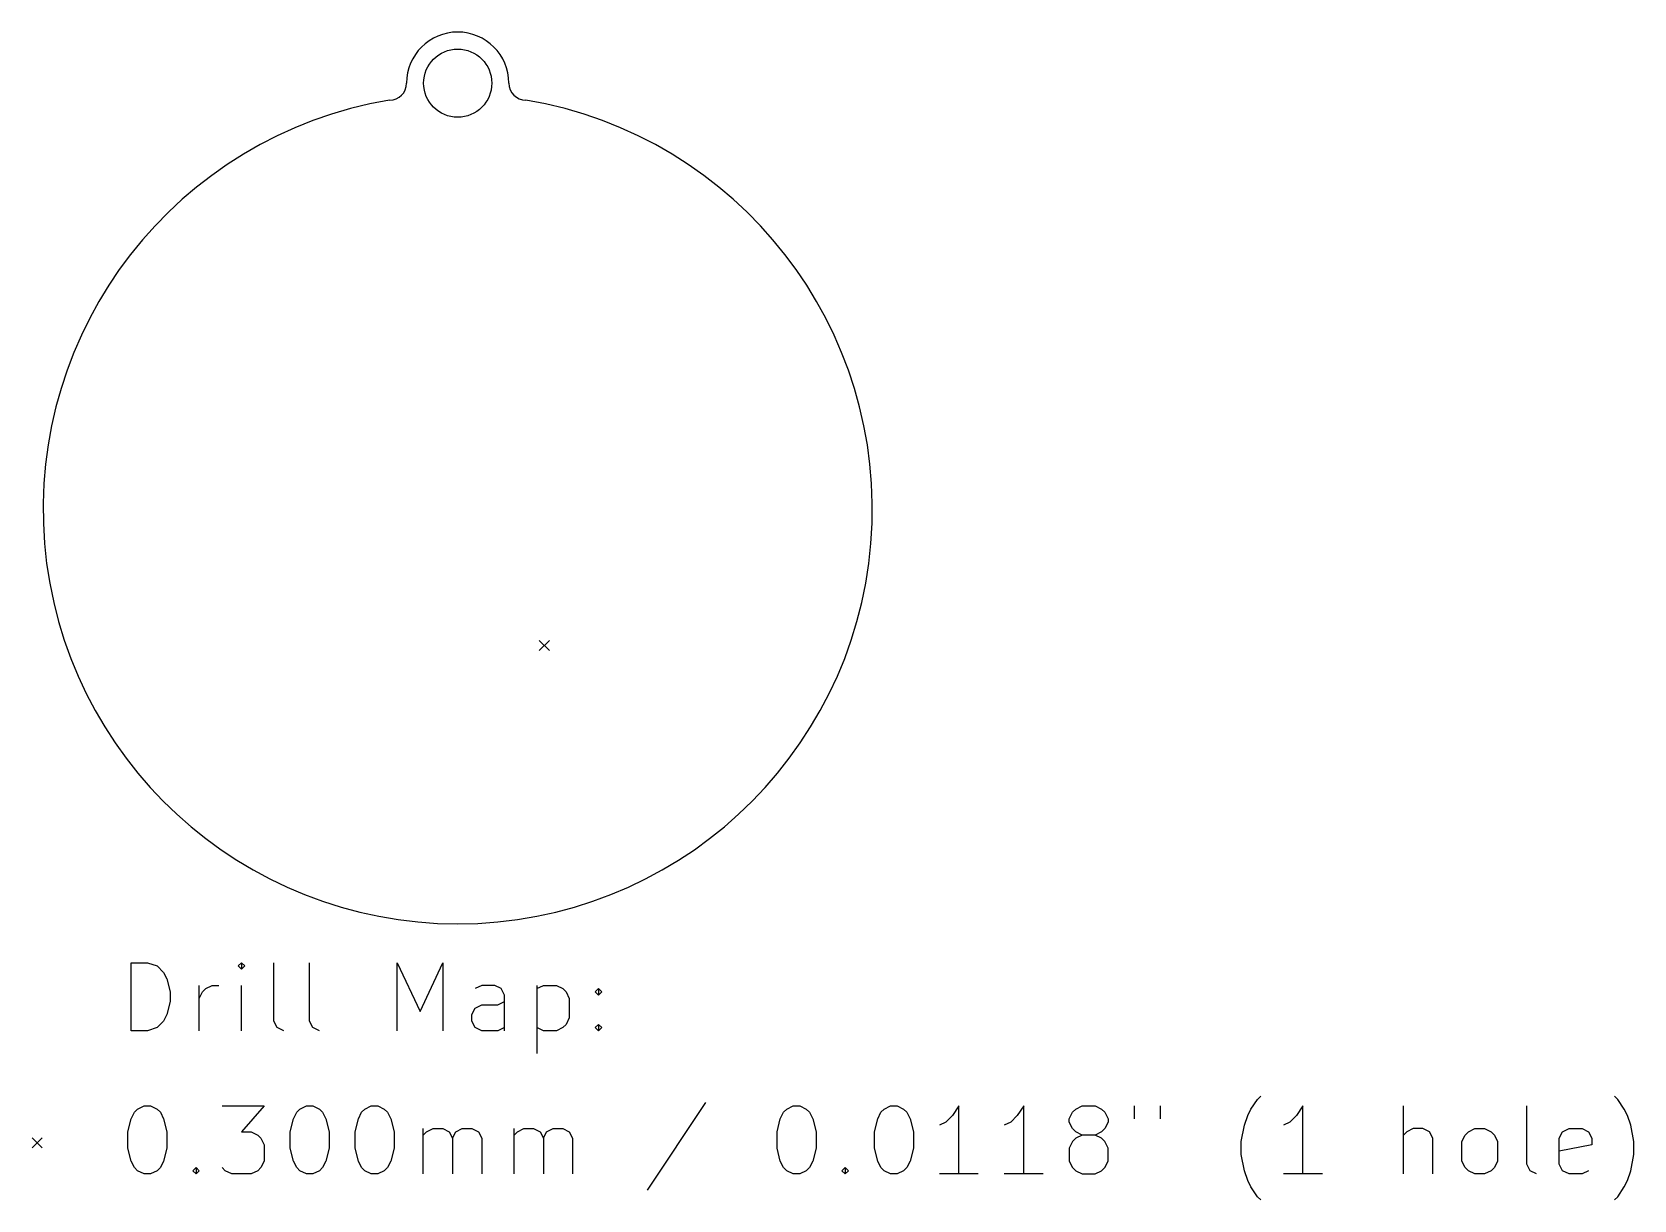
# Model space of a CAD drawing. Extents: x 37.5 to 84.5, y -70.3 to -36.
import ezdxf

# ---------------------------------------------------------------- set-up
doc = ezdxf.new("R2010")
doc.units = 0
doc.layers.add('BLACK', color=7, linetype='CONTINUOUS')

msp = doc.modelspace()

# ---------------------------------------------------------------- linework, layer by layer
at = {"layer": 'BLACK', "linetype": 'CONTINUOUS'}
for p, q in [((52.39, -53.85), (52.69, -54.15)), ((52.69, -53.85), (52.39, -54.15)), ((40.417243, -65.305363), (40.417243, -63.305363)), ((40.417243, -63.305363), (40.893433, -63.305363)), ((40.893433, -63.305363), (41.179148, -63.400601)), ((41.179148, -63.400601), (41.369624, -63.591077)), ((43.655338, -63.305363), (43.5601, -63.400601)), ((43.5601, -63.400601), (43.655338, -63.495839)), ((43.750576, -63.400601), (43.655338, -63.305363)), ((43.655338, -63.305363), (43.655338, -63.495839)), ((43.655338, -63.495839), (43.750576, -63.400601)), ((44.607719, -65.019648), (44.607719, -63.305363)), ((45.655338, -65.019648), (45.655338, -63.305363)), ((48.226767, -65.305363), (48.226767, -63.305363)), ((48.226767, -63.305363), (48.893434, -64.733934)), ((48.893434, -64.733934), (49.5601, -63.305363)), ((49.5601, -63.305363), (49.5601, -65.305363)), ((41.369624, -63.591077), (41.464862, -63.781553)), ((41.464862, -63.781553), (41.5601, -64.162505)), ((41.5601, -64.162505), (41.5601, -64.44822)), ((42.417243, -65.305363), (42.417243, -63.972029)), ((42.417243, -64.352982), (42.512481, -64.162505)), ((42.512481, -64.162505), (42.607719, -64.067267)), ((42.607719, -64.067267), (42.798195, -63.972029)), ((42.798195, -63.972029), (42.988672, -63.972029)), ((43.655338, -65.305363), (43.655338, -63.972029)), ((50.702957, -63.972029), (50.512481, -64.067267)), ((51.08391, -63.972029), (50.702957, -63.972029)), ((51.274386, -64.067267), (51.08391, -63.972029)), ((51.369624, -64.257744), (51.274386, -64.067267)), ((51.369624, -65.305363), (51.369624, -64.257744)), ((52.322005, -63.972029), (52.322005, -65.972029)), ((52.322005, -64.067267), (52.512481, -63.972029)), ((52.512481, -63.972029), (52.893434, -63.972029)), ((52.893434, -63.972029), (53.08391, -64.067267)), ((53.08391, -64.067267), (53.179148, -64.162505)), ((53.179148, -64.162505), (53.274386, -64.352982)), ((53.274386, -64.352982), (53.274386, -64.92441)), ((54.036291, -64.162505), (54.131529, -64.067267)), ((54.131529, -64.257744), (54.036291, -64.162505)), ((54.131529, -64.067267), (54.226767, -64.162505)), ((54.131529, -64.067267), (54.131529, -64.257744)), ((54.226767, -64.162505), (54.131529, -64.257744)), ((41.464862, -64.829172), (41.369624, -65.019648)), ((41.5601, -64.44822), (41.464862, -64.829172)), ((50.417243, -64.829172), (50.512481, -64.638696)), ((50.417243, -65.019648), (50.417243, -64.829172)), ((50.512481, -64.638696), (50.702957, -64.543458)), ((50.702957, -64.543458), (51.179148, -64.543458)), ((51.179148, -64.543458), (51.369624, -64.44822)), ((40.893433, -65.305363), (40.417243, -65.305363)), ((41.179148, -65.210125), (40.893433, -65.305363)), ((41.369624, -65.019648), (41.179148, -65.210125)), ((44.702957, -65.210125), (44.607719, -65.019648)), ((44.893433, -65.305363), (44.702957, -65.210125)), ((45.750576, -65.210125), (45.655338, -65.019648)), ((45.941052, -65.305363), (45.750576, -65.210125)), ((50.512481, -65.210125), (50.417243, -65.019648)), ((50.702957, -65.305363), (50.512481, -65.210125)), ((51.179148, -65.305363), (50.702957, -65.305363)), ((51.369624, -65.210125), (51.179148, -65.305363)), ((52.512481, -65.305363), (52.322005, -65.210125)), ((52.893434, -65.305363), (52.512481, -65.305363)), ((53.08391, -65.210125), (52.893434, -65.305363)), ((53.179148, -65.114886), (53.08391, -65.210125)), ((53.274386, -64.92441), (53.179148, -65.114886)), ((54.036291, -65.210125), (54.131529, -65.114886)), ((54.131529, -65.305363), (54.036291, -65.210125)), ((54.131529, -65.114886), (54.226767, -65.210125)), ((54.131529, -65.114886), (54.131529, -65.305363)), ((54.226767, -65.210125), (54.131529, -65.305363)), ((40.512481, -67.695839), (40.607719, -67.600601)), ((40.607719, -67.600601), (40.798195, -67.505363)), ((40.798195, -67.505363), (40.988672, -67.505363)), ((40.988672, -67.505363), (41.179148, -67.600601)), ((41.179148, -67.600601), (41.274386, -67.695839)), ((43.08391, -67.505363), (44.322005, -67.505363)), ((44.322005, -67.505363), (43.655338, -68.267267)), ((45.274386, -67.695839), (45.369624, -67.600601)), ((45.369624, -67.600601), (45.5601, -67.505363)), ((45.5601, -67.505363), (45.750577, -67.505363)), ((45.750577, -67.505363), (45.941053, -67.600601)), ((45.941053, -67.600601), (46.036291, -67.695839)), ((47.179148, -67.695839), (47.274386, -67.600601)), ((47.274386, -67.600601), (47.464862, -67.505363)), ((47.464862, -67.505363), (47.655339, -67.505363)), ((47.655339, -67.505363), (47.845815, -67.600601)), ((47.845815, -67.600601), (47.941053, -67.695839)), ((57.274387, -67.410125), (55.560102, -69.981553)), ((59.560102, -67.695839), (59.65534, -67.600601)), ((59.65534, -67.600601), (59.845816, -67.505363)), ((59.845816, -67.505363), (60.036293, -67.505363)), ((60.036293, -67.505363), (60.226769, -67.600601)), ((60.226769, -67.600601), (60.322007, -67.695839)), ((62.417245, -67.695839), (62.512483, -67.600601)), ((62.512483, -67.600601), (62.702959, -67.505363)), ((62.702959, -67.505363), (62.893436, -67.505363)), ((62.893436, -67.505363), (63.083912, -67.600601)), ((63.083912, -67.600601), (63.17915, -67.695839)), ((64.702959, -67.505363), (64.512483, -67.791077)), ((64.702959, -69.505363), (64.702959, -67.505363)), ((66.607721, -67.505363), (66.417245, -67.791077)), ((66.607721, -69.505363), (66.607721, -67.505363)), ((68.036293, -67.695839), (68.131531, -67.600601)), ((68.131531, -67.600601), (68.322007, -67.505363)), ((68.322007, -67.505363), (68.70296, -67.505363)), ((68.70296, -67.505363), (68.893436, -67.600601)), ((68.893436, -67.600601), (68.988674, -67.695839)), ((69.845817, -67.505363), (69.845817, -67.886315)), ((70.607722, -67.505363), (70.607722, -67.886315)), ((73.179151, -67.791077), (73.274389, -67.600601)), ((73.274389, -67.600601), (73.464865, -67.314886)), ((73.464865, -67.314886), (73.560104, -67.219648)), ((74.798198, -67.505363), (74.607722, -67.791077)), ((74.798198, -69.505363), (74.798198, -67.505363)), ((77.75058, -69.505363), (77.75058, -67.505363)), ((81.369628, -69.219648), (81.369628, -67.505363)), ((84.036295, -67.314886), (83.941057, -67.219648)), ((84.226771, -67.600601), (84.036295, -67.314886)), ((84.322009, -67.791077), (84.226771, -67.600601)), ((40.322005, -68.267267), (40.417243, -67.886315)), ((40.417243, -67.886315), (40.512481, -67.695839)), ((41.274386, -67.695839), (41.369624, -67.886315)), ((41.369624, -67.886315), (41.464862, -68.267267)), ((45.08391, -68.267267), (45.179148, -67.886315)), ((45.179148, -67.886315), (45.274386, -67.695839)), ((46.036291, -67.695839), (46.131529, -67.886315)), ((46.131529, -67.886315), (46.226767, -68.267267)), ((46.988672, -68.267267), (47.08391, -67.886315)), ((47.08391, -67.886315), (47.179148, -67.695839)), ((47.941053, -67.695839), (48.036291, -67.886315)), ((48.036291, -67.886315), (48.131529, -68.267267)), ((59.369626, -68.267267), (59.464864, -67.886315)), ((59.464864, -67.886315), (59.560102, -67.695839)), ((60.322007, -67.695839), (60.417245, -67.886315)), ((60.417245, -67.886315), (60.512483, -68.267267)), ((62.226769, -68.267267), (62.322007, -67.886315)), ((62.322007, -67.886315), (62.417245, -67.695839)), ((63.17915, -67.695839), (63.274388, -67.886315)), ((63.274388, -67.886315), (63.369626, -68.267267)), ((64.322007, -67.981553), (64.131531, -68.076791)), ((64.512483, -67.791077), (64.322007, -67.981553)), ((66.226769, -67.981553), (66.036293, -68.076791)), ((66.417245, -67.791077), (66.226769, -67.981553)), ((67.941055, -67.886315), (68.036293, -67.695839)), ((67.941055, -67.981553), (67.941055, -67.886315)), ((68.036293, -68.172029), (67.941055, -67.981553)), ((68.988674, -67.695839), (69.083912, -67.886315)), ((69.083912, -67.981553), (68.988674, -68.172029)), ((69.083912, -67.886315), (69.083912, -67.981553)), ((72.988675, -68.552982), (73.083913, -68.076791)), ((73.083913, -68.076791), (73.179151, -67.791077)), ((74.417246, -67.981553), (74.22677, -68.076791)), ((74.607722, -67.791077), (74.417246, -67.981553)), ((84.417247, -68.076791), (84.322009, -67.791077)), ((84.512485, -68.552982), (84.417247, -68.076791)), ((37.509475, -68.440525), (37.809475, -68.740525)), ((37.809475, -68.440525), (37.509475, -68.740525)), ((40.322005, -68.743458), (40.322005, -68.267267)), ((41.464862, -68.267267), (41.464862, -68.743458)), ((43.655338, -68.267267), (43.941053, -68.267267)), ((43.941053, -68.267267), (44.131529, -68.362505)), ((44.131529, -68.362505), (44.226767, -68.457744)), ((44.226767, -68.457744), (44.322005, -68.64822)), ((45.08391, -68.743458), (45.08391, -68.267267)), ((46.226767, -68.267267), (46.226767, -68.743458)), ((46.988672, -68.743458), (46.988672, -68.267267)), ((48.131529, -68.267267), (48.131529, -68.743458)), ((48.988672, -69.505363), (48.988672, -68.172029)), ((48.988672, -68.362505), (49.08391, -68.267267)), ((49.08391, -68.267267), (49.274386, -68.172029)), ((49.274386, -68.172029), (49.560101, -68.172029)), ((49.560101, -68.172029), (49.750577, -68.267267)), ((49.750577, -68.267267), (49.845815, -68.457744)), ((49.845815, -68.457744), (49.941053, -68.267267)), ((49.845815, -68.457744), (49.845815, -69.505363)), ((49.941053, -68.267267), (50.131529, -68.172029)), ((50.131529, -68.172029), (50.417243, -68.172029)), ((50.417243, -68.172029), (50.60772, -68.267267)), ((50.60772, -68.267267), (50.702958, -68.457744)), ((50.702958, -68.457744), (50.702958, -69.505363)), ((51.655339, -69.505363), (51.655339, -68.172029)), ((51.655339, -68.362505), (51.750577, -68.267267)), ((51.750577, -68.267267), (51.941053, -68.172029)), ((51.941053, -68.172029), (52.226768, -68.172029)), ((52.226768, -68.172029), (52.417244, -68.267267)), ((52.417244, -68.267267), (52.512482, -68.457744)), ((52.512482, -68.457744), (52.60772, -68.267267)), ((52.512482, -68.457744), (52.512482, -69.505363)), ((52.60772, -68.267267), (52.798196, -68.172029)), ((52.798196, -68.172029), (53.08391, -68.172029)), ((53.08391, -68.172029), (53.274387, -68.267267)), ((53.274387, -68.267267), (53.369625, -68.457744)), ((53.369625, -68.457744), (53.369625, -69.505363)), ((59.369626, -68.743458), (59.369626, -68.267267)), ((60.512483, -68.267267), (60.512483, -68.743458)), ((62.226769, -68.743458), (62.226769, -68.267267)), ((63.369626, -68.267267), (63.369626, -68.743458)), ((68.036293, -68.552982), (67.941055, -68.743458)), ((68.131531, -68.267267), (68.036293, -68.172029)), ((68.131531, -68.457744), (68.036293, -68.552982)), ((68.322007, -68.362505), (68.131531, -68.267267)), ((68.322007, -68.362505), (68.131531, -68.457744)), ((68.70296, -68.362505), (68.322007, -68.362505)), ((68.893436, -68.267267), (68.70296, -68.362505)), ((68.893436, -68.457744), (68.70296, -68.362505)), ((68.988674, -68.172029), (68.893436, -68.267267)), ((68.988674, -68.552982), (68.893436, -68.457744)), ((69.083912, -68.743458), (68.988674, -68.552982)), ((72.988675, -68.933934), (72.988675, -68.552982)), ((77.845818, -68.267267), (77.75058, -68.362505)), ((78.036294, -68.172029), (77.845818, -68.267267)), ((78.322009, -68.172029), (78.036294, -68.172029)), ((78.512485, -68.267267), (78.322009, -68.172029)), ((78.607723, -68.457744), (78.512485, -68.267267)), ((78.607723, -69.505363), (78.607723, -68.457744)), ((79.464866, -68.552982), (79.560104, -68.362505)), ((79.464866, -69.12441), (79.464866, -68.552982)), ((79.560104, -68.362505), (79.655342, -68.267267)), ((79.655342, -68.267267), (79.845818, -68.172029)), ((79.845818, -68.172029), (80.131533, -68.172029)), ((80.131533, -68.172029), (80.322009, -68.267267)), ((80.322009, -68.267267), (80.417247, -68.362505)), ((80.417247, -68.362505), (80.512485, -68.552982)), ((80.512485, -68.552982), (80.512485, -69.12441)), ((82.322009, -68.457744), (82.417247, -68.267267)), ((82.322009, -69.219648), (82.322009, -68.457744)), ((82.417247, -68.267267), (82.607723, -68.172029)), ((82.607723, -68.172029), (82.988676, -68.172029)), ((82.988676, -68.172029), (83.179152, -68.267267)), ((83.179152, -68.267267), (83.27439, -68.457744)), ((83.27439, -68.457744), (83.27439, -68.64822)), ((84.512485, -68.933934), (84.512485, -68.552982)), ((40.417243, -69.12441), (40.322005, -68.743458)), ((41.464862, -68.743458), (41.369624, -69.12441)), ((44.322005, -68.64822), (44.322005, -69.12441)), ((45.179148, -69.12441), (45.08391, -68.743458)), ((46.226767, -68.743458), (46.131529, -69.12441)), ((47.08391, -69.12441), (46.988672, -68.743458)), ((48.131529, -68.743458), (48.036291, -69.12441)), ((59.464864, -69.12441), (59.369626, -68.743458)), ((60.512483, -68.743458), (60.417245, -69.12441)), ((62.322007, -69.12441), (62.226769, -68.743458)), ((63.369626, -68.743458), (63.274388, -69.12441)), ((67.941055, -68.743458), (67.941055, -69.12441)), ((69.083912, -69.12441), (69.083912, -68.743458)), ((73.083913, -69.410125), (72.988675, -68.933934)), ((83.27439, -68.64822), (82.322009, -68.838696)), ((84.417247, -69.410125), (84.512485, -68.933934)), ((40.512481, -69.314886), (40.417243, -69.12441)), ((40.607719, -69.410125), (40.512481, -69.314886)), ((40.798195, -69.505363), (40.607719, -69.410125)), ((40.988672, -69.505363), (40.798195, -69.505363)), ((41.179148, -69.410125), (40.988672, -69.505363)), ((41.274386, -69.314886), (41.179148, -69.410125)), ((41.369624, -69.12441), (41.274386, -69.314886)), ((42.226767, -69.410125), (42.322005, -69.314886)), ((42.322005, -69.505363), (42.226767, -69.410125)), ((42.322005, -69.314886), (42.417243, -69.410125)), ((42.322005, -69.314886), (42.322005, -69.505363)), ((42.417243, -69.410125), (42.322005, -69.505363)), ((43.179148, -69.410125), (43.08391, -69.314886)), ((43.369624, -69.505363), (43.179148, -69.410125)), ((43.941053, -69.505363), (43.369624, -69.505363)), ((44.131529, -69.410125), (43.941053, -69.505363)), ((44.226767, -69.314886), (44.131529, -69.410125)), ((44.322005, -69.12441), (44.226767, -69.314886)), ((45.274386, -69.314886), (45.179148, -69.12441)), ((45.369624, -69.410125), (45.274386, -69.314886)), ((45.5601, -69.505363), (45.369624, -69.410125)), ((45.750577, -69.505363), (45.5601, -69.505363)), ((45.941053, -69.410125), (45.750577, -69.505363)), ((46.036291, -69.314886), (45.941053, -69.410125)), ((46.131529, -69.12441), (46.036291, -69.314886)), ((47.179148, -69.314886), (47.08391, -69.12441)), ((47.274386, -69.410125), (47.179148, -69.314886)), ((47.464862, -69.505363), (47.274386, -69.410125)), ((47.655339, -69.505363), (47.464862, -69.505363)), ((47.845815, -69.410125), (47.655339, -69.505363)), ((47.941053, -69.314886), (47.845815, -69.410125)), ((48.036291, -69.12441), (47.941053, -69.314886)), ((59.560102, -69.314886), (59.464864, -69.12441)), ((59.65534, -69.410125), (59.560102, -69.314886)), ((59.845816, -69.505363), (59.65534, -69.410125)), ((60.036293, -69.505363), (59.845816, -69.505363)), ((60.226769, -69.410125), (60.036293, -69.505363)), ((60.322007, -69.314886), (60.226769, -69.410125)), ((60.417245, -69.12441), (60.322007, -69.314886)), ((61.274388, -69.410125), (61.369626, -69.314886)), ((61.369626, -69.505363), (61.274388, -69.410125)), ((61.369626, -69.314886), (61.464864, -69.410125)), ((61.369626, -69.314886), (61.369626, -69.505363)), ((61.464864, -69.410125), (61.369626, -69.505363)), ((62.417245, -69.314886), (62.322007, -69.12441)), ((62.512483, -69.410125), (62.417245, -69.314886)), ((62.702959, -69.505363), (62.512483, -69.410125)), ((62.893436, -69.505363), (62.702959, -69.505363)), ((63.083912, -69.410125), (62.893436, -69.505363)), ((63.17915, -69.314886), (63.083912, -69.410125)), ((63.274388, -69.12441), (63.17915, -69.314886)), ((65.274388, -69.505363), (64.131531, -69.505363)), ((67.17915, -69.505363), (66.036293, -69.505363)), ((67.941055, -69.12441), (68.036293, -69.314886)), ((68.036293, -69.314886), (68.131531, -69.410125)), ((68.131531, -69.410125), (68.322007, -69.505363)), ((68.322007, -69.505363), (68.70296, -69.505363)), ((68.70296, -69.505363), (68.893436, -69.410125)), ((68.893436, -69.410125), (68.988674, -69.314886)), ((68.988674, -69.314886), (69.083912, -69.12441)), ((73.179151, -69.695839), (73.083913, -69.410125)), ((75.369627, -69.505363), (74.22677, -69.505363)), ((79.560104, -69.314886), (79.464866, -69.12441)), ((79.655342, -69.410125), (79.560104, -69.314886)), ((79.845818, -69.505363), (79.655342, -69.410125)), ((80.131533, -69.505363), (79.845818, -69.505363)), ((80.322009, -69.410125), (80.131533, -69.505363)), ((80.417247, -69.314886), (80.322009, -69.410125)), ((80.512485, -69.12441), (80.417247, -69.314886)), ((81.464866, -69.410125), (81.369628, -69.219648)), ((81.655342, -69.505363), (81.464866, -69.410125)), ((82.417247, -69.410125), (82.322009, -69.219648)), ((82.607723, -69.505363), (82.417247, -69.410125)), ((82.988676, -69.505363), (82.607723, -69.505363)), ((83.179152, -69.410125), (82.988676, -69.505363)), ((84.322009, -69.695839), (84.417247, -69.410125)), ((73.274389, -69.886315), (73.179151, -69.695839)), ((73.464865, -70.172029), (73.274389, -69.886315)), ((84.036295, -70.172029), (84.226771, -69.886315)), ((84.226771, -69.886315), (84.322009, -69.695839)), ((73.560104, -70.267267), (73.464865, -70.172029)), ((83.941057, -70.267267), (84.036295, -70.172029))]:
    msp.add_line(p, q, dxfattribs=at)
at = {"layer": 'BLACK'}
msp.add_circle((50, -37.5), 1, dxfattribs=at)
for centre, radius, start, end in [((50, -37.5), 1.5, 0, 180), ((48, -37.5), 0.5, -90, 0), ((52, -37.5), 0.5, -180, -90), ((50, -50), 12.165525, -260.5376778, 80.5376778)]:
    msp.add_arc(centre, radius, start, end, dxfattribs=at)

doc.saveas('drawing.dxf')
